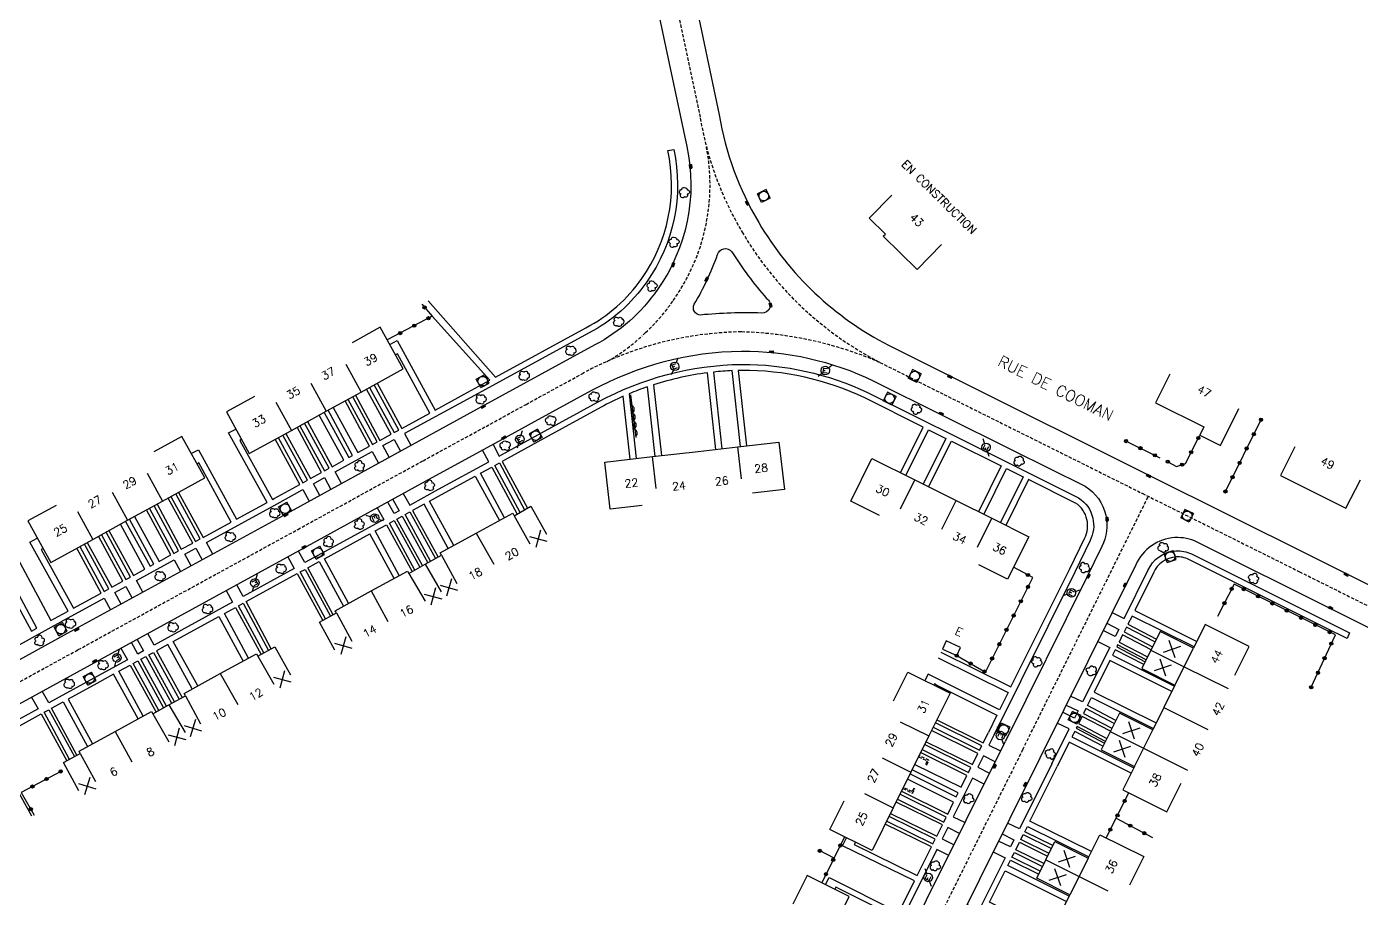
# Model space of a CAD drawing. Header units: millimetres. Extents: x 151000 to 152000, y 127000 to 128000.
# Drawn here: x 151630.2 to 151838.6, y 127396.4 to 127532.5 of the extents above; entities that cross this region are included whole.
import ezdxf
from ezdxf.enums import TextEntityAlignment as Align

# ---------------------------------------------------------------- set-up
doc = ezdxf.new("R2010")
doc.units = ezdxf.units.MM
doc.linetypes.add('DASHED', pattern=[0.75, 0.5, -0.25])
doc.layers.get('0').update_dxf_attribs({"linetype": 'CONTINUOUS'})
for name, color, linetype in [('W0001', 6, 'DASHED'), ('W0008', 7, 'CONTINUOUS'), ('W0100', 7, 'CONTINUOUS'), ('W0112', 1, 'DASHED'), ('W0300', 7, 'CONTINUOUS'), ('W0310', 3, 'CONTINUOUS'), ('W0322', 7, 'CONTINUOUS'), ('W0334', 7, 'CONTINUOUS'), ('W0400', 7, 'CONTINUOUS'), ('W0420', 7, 'CONTINUOUS'), ('W0471', 7, 'CONTINUOUS'), ('W0984', 7, 'CONTINUOUS'), ('W0989', 7, 'CONTINUOUS'), ('W0991', 7, 'CONTINUOUS'), ('W1102', 7, 'CONTINUOUS')]:
    doc.layers.add(name, color=color, linetype=linetype)
doc.styles.get("Standard").update_dxf_attribs({"font": 'romans.shx', "width": 0.85})

# ---------------------------------------------------------------- blocks, each defined once
blk = doc.blocks.new('t322o')
at = {"color": 0, "linetype": 'Continuous'}
for radius in [0.25, 0.15]:
    blk.add_circle((0, 0), radius, dxfattribs=at)
blk = doc.blocks.new('t991o')
at = {"color": 0, "linetype": 'Continuous'}
for p, q in [((-1, 1), (1, -1)), ((-1, -1), (1, 1))]:
    blk.add_line(p, q, dxfattribs=at)
blk = doc.blocks.new('t310o')
at = {"color": 0, "linetype": 'Continuous'}
for centre, start, end in [((-0.5, 0.38), 216.8699, 323.1304), ((0.5, -0.37), 36.8699, 143.1303)]:
    blk.add_arc(centre, 0.625, start, end, dxfattribs=at)
blk = doc.blocks.new('T300')
for p, q in [((-0.8, 0.51), (-0.86, 0.34)), ((-0.86, 0.34), (-0.86, 0.17)), ((-0.86, 0.17), (-0.74, 0.06)), ((-0.69, 0.63), (-0.8, 0.51)), ((-0.8, -0.06), (-0.74, 0.06)), ((-0.74, 0.06), (-0.69, 0.11)), ((-0.57, 0.69), (-0.69, 0.63)), ((-0.46, 0.69), (-0.57, 0.69)), ((-0.29, 0.63), (-0.46, 0.69)), ((-0.29, 0.63), (-0.17, 0.74)), ((-0.23, 0.57), (-0.29, 0.63)), ((-0.17, 0.74), (-0.06, 0.8)), ((-0.06, 0.8), (0.06, 0.8)), ((0.06, 0.8), (0.23, 0.74)), ((0.23, 0.74), (0.34, 0.63)), ((0.34, 0.63), (0.4, 0.51)), ((0.46, 0.46), (0.34, 0.46)), ((0.4, 0.51), (0.4, 0.46)), ((0.57, 0.4), (0.46, 0.46)), ((0.57, 0.4), (0.69, 0.29)), ((0.69, 0.29), (0.74, 0.17)), ((0.74, 0.06), (0.69, -0.17)), ((0.74, 0.17), (0.74, 0.06)), ((-0.8, -0.17), (-0.8, -0.06)), ((-0.8, -0.23), (-0.8, -0.17)), ((-0.74, -0.34), (-0.8, -0.23)), ((-0.69, -0.4), (-0.74, -0.34)), ((-0.51, -0.46), (-0.69, -0.4)), ((-0.4, -0.46), (-0.51, -0.46)), ((-0.4, -0.46), (-0.34, -0.46)), ((-0.34, -0.46), (-0.34, -0.4)), ((-0.34, -0.51), (-0.34, -0.46)), ((-0.29, -0.63), (-0.34, -0.51)), ((-0.17, -0.74), (-0.29, -0.63)), ((-0.06, -0.8), (-0.17, -0.74)), ((0.06, -0.8), (-0.06, -0.8)), ((0.17, -0.74), (0.06, -0.8)), ((0.23, -0.69), (0.17, -0.74)), ((0.29, -0.46), (0.23, -0.46)), ((0.29, -0.63), (0.23, -0.69)), ((0.46, -0.4), (0.29, -0.46)), ((0.34, -0.51), (0.29, -0.63)), ((0.34, -0.51), (0.34, -0.46)), ((0.57, -0.34), (0.46, -0.4)), ((0.63, -0.29), (0.57, -0.34)), ((0.69, -0.17), (0.63, -0.29))]:
    blk.add_line(p, q)
blk = doc.blocks.new('T420')
for p, q in [((0.75, 0.75), (-0.75, 0.75)), ((-0.75, 0.75), (-0.75, -0.75)), ((0.75, 0.75), (0.75, -0.75)), ((0.75, -0.75), (-0.75, -0.75))]:
    blk.add_line(p, q)
blk.add_ellipse((0, 0), major_axis=(-0.53, 0.53), ratio=1, start_param=3.926991, end_param=10.210176)
blk = doc.blocks.new('T400')
for p, q in [((-0.15, 0.3), (0.15, 0.3)), ((-0.15, -0.25), (-0.15, 0.3)), ((-0.15, 0.15), (0.15, 0.15)), ((-0.15, 0), (0.15, 0)), ((0.15, 0.3), (0.15, -0.25)), ((-0.15, -0.15), (0.15, -0.15)), ((-0.15, -0.25), (-0.15, -0.3)), ((-0.15, -0.3), (0.15, -0.3)), ((0.15, -0.3), (0.15, -0.25))]:
    blk.add_line(p, q)
blk = doc.blocks.new('T471')
for p, q in [((-0.333334, 0.333334), (-0.333334, -0.333334)), ((-0.333334, 0.333334), (0.333334, 0.333334)), ((-0.333334, 0), (0, 0)), ((0.500001, 0.500001), (1.000002, 1.000002)), ((-0.500001, -0.500001), (-1.000002, -1.000002)), ((-0.333334, -0.333334), (0.333334, -0.333334))]:
    blk.add_line(p, q)
blk.add_ellipse((0, 0), major_axis=(0.471405, 0.471405), ratio=1, start_param=5.4977871438, end_param=11.780972451)

msp = doc.modelspace()

# ---------------------------------------------------------------- linework, layer by layer
at = {"layer": 'W0001'}
for points in [[(151731.41, 127537.18), (151735.42, 127518.16, 0.091609), (151741.96, 127500.38, 0.14175), (151763.48, 127480.06), (151773.46, 127475.06), (151804.42, 127459.63), (151828.97, 127447.4), (151851.75, 127436.04), (151873.54, 127425.18, -0.218128), (151880.25, 127417.22, -0.176275), (151880, 127408.79), (151876.66, 127401.62)], [(151736.38, 127513.73, -0.204423), (151731.21, 127489.73, -0.055618), (151726.88, 127484.72), (151726.28, 127484.16, -0.064264), (151720.86, 127480.22, 0.598891)], [(151521.55, 127371.04), (151554.33, 127389.17), (151572.02, 127398.88), (151597.68, 127412.97), (151638.29, 127435.23), (151672.58, 127453.99), (151692.14, 127464.72), (151701.97, 127470.08), (151708.21, 127473.5), (151717.07, 127478.35, -0.121656), (151741.82, 127484.83, -0.094121), (151763.48, 127480.06)], [(151785.77, 127419.64), (151766.89, 127381.75), (151759.85, 127367.61), (151750.22, 127348.11), (151731.76, 127310.85), (151713.75, 127274.5), (151707.21, 127261.26, 0.230988), (151706.88, 127246.45), (151714.07, 127232.04, 0.383471)]]:
    msp.add_lwpolyline(points, format="xyb", dxfattribs=at)
at = {"layer": 'W0001', "flags": 128}
msp.add_lwpolyline([(151785.77, 127419.64), (151805.38, 127459.15)], dxfattribs=at)
at = {"layer": 'W0008'}
for points in [[(151734.35, 127537.8), (151738.37, 127518.72, 0.091917), (151744.54, 127501.9, 0.141693), (151764.83, 127482.74), (151774.8, 127477.74), (151805.76, 127462.31), (151830.31, 127450.09), (151853.09, 127438.72), (151874.86, 127427.87, -0.216341), (151883.12, 127418.09, -0.176625), (151882.75, 127407.6), (151879.36, 127400.34)], [(151728.5, 127536.51), (151733.32, 127513.74, -0.210083), (151728.75, 127491.45, -0.123548), (151718.95, 127482.8), (151700.57, 127472.76), (151689.87, 127466.91), (151670.36, 127456.19), (151636.59, 127437.74), (151599.56, 127417.38), (151570.42, 127401.4), (151563.35, 127397.51), (151528.92, 127378.62, -0.202906), (151523.4, 127378, -0.193764), (151519.49, 127381.01), (151510.03, 127398.24)], [(151735.47, 127487.46, -0.55909), (151734.47, 127489.13, 0.051467), (151738.11, 127496.88, -0.623894), (151740.34, 127497.34, 0.038493), (151745.76, 127490.06, -0.790384), (151744.96, 127487.77, 0.030599), (151735.47, 127487.46)], [(151538.58, 127346.26), (151529.2, 127363.26, -0.154365), (151528.24, 127368.16, -0.242333), (151531.93, 127373.35), (151555.78, 127386.54), (151573.47, 127396.25), (151599.12, 127410.34), (151639.73, 127432.6), (151674.02, 127451.36), (151693.58, 127462.08), (151703.41, 127467.44), (151709.65, 127470.87), (151718.51, 127475.72, -0.121571), (151741.84, 127481.83, -0.11338), (151762.43, 127477.21), (151784.17, 127466.38), (151795.5, 127460.73, -0.205469), (151798.72, 127456.22, -0.1809), (151798.13, 127451.32), (151795.75, 127446.42), (151783.1, 127420.97)], [(151873.97, 127402.89), (151877.11, 127409.53, 0.23899), (151875.98, 127419.23, 0.11191), (151873, 127422.08), (151849.74, 127433.69), (151834.4, 127441.35), (151813.02, 127452.03, 0.126391), (151809.53, 127452.71, 0.282016), (151803.44, 127448.47), (151788.44, 127418.31)], [(151538.58, 127346.26), (151546.69, 127331.5), (151558.73, 127309.27, 0.395133), (151568.58, 127306.93), (151594.52, 127321.14), (151622.24, 127336.34), (151646.33, 127349.53, -0.027684), (151658.69, 127355.74, 0.461977), (151660.53, 127361.69), (151649.23, 127382.07), (151653.51, 127384.6), (151665.95, 127362.07, 0.315505), (151670.44, 127359.97), (151674.28, 127361.1, -0.173929), (151743.28, 127353.74, 0.434477), (151751.13, 127356.68), (151756.47, 127367.53), (151764.62, 127383.85), (151783.1, 127420.97)], [(151788.44, 127418.31), (151769.58, 127380.42), (151762.54, 127366.27), (151752.91, 127346.78), (151734.45, 127309.52), (151716.44, 127273.17), (151709.89, 127259.91, 0.230611), (151709.59, 127247.75), (151712.72, 127241.47, 0.377044), (151720.74, 127238.72), (151734.42, 127245.54), (151746.22, 127251.43, 0.052324), (151776.86, 127270.39, 0.039061), (151803.37, 127292.38, 0.02352), (151827.33, 127319.23, 0.046083), (151850.97, 127354.96, 0.021509), (151862.5, 127378.88), (151873.97, 127402.89)]]:
    msp.add_lwpolyline(points, format="xyb", dxfattribs=at)
at = {"layer": 'W0100'}
for points in [[(151773.1, 127498.46), (151769.26, 127494.56), (151764, 127499.74), (151764.34, 127500.08), (151761.8, 127502.58), (151765.31, 127506.14)], [(151665.83, 127474.75), (151661.45, 127472.35), (151665, 127465.85), (151671.57, 127469.45), (151677, 127472.45), (151682.46, 127475.42), (151689.03, 127479.06), (151685.45, 127485.54), (151681.07, 127483.12)], [(151808.74, 127478.21), (151806.51, 127473.73), (151814.05, 127469.99), (151813.41, 127468.7), (151816.63, 127467.11), (151819.49, 127472.87)], [(151634.84, 127457.73), (151630.45, 127455.33), (151634.01, 127448.83), (151640.58, 127452.43), (151646.01, 127455.42), (151651.46, 127458.4), (151658.04, 127462.04), (151654.45, 127468.52), (151650.08, 127466.1)], [(151726.33, 127457.71), (151721.37, 127457.14), (151720.52, 127464.5), (151727.96, 127465.35), (151735.11, 127466.16), (151741.3, 127466.87), (151747.7, 127467.61), (151748.55, 127460.24), (151743.58, 127459.67)], [(151828.25, 127466.9), (151826.01, 127462.43), (151836.23, 127457.29), (151838.48, 127461.76)], [(151763.39, 127456.18), (151758.91, 127458.41), (151762.21, 127465.04), (151768.91, 127461.71), (151775.36, 127458.5), (151780.93, 127455.73), (151786.7, 127452.86), (151783.41, 127446.22), (151778.93, 127448.45)], [(151818.91, 127431.24), (151821.13, 127435.72), (151814.24, 127439.13), (151812.42, 127435.46), (151807.21, 127438.04), (151804.35, 127432.27), (151809.54, 127429.68), (151806.07, 127422.73), (151800.87, 127425.32), (151798.02, 127419.6), (151803.22, 127417), (151801.39, 127413.34), (151808.26, 127409.91), (151810.5, 127414.38)], [(151765.6, 127427.24), (151767.84, 127431.71), (151774.42, 127428.42), (151771.11, 127421.76), (151768.31, 127416.13), (151765.56, 127410.56), (151762.24, 127403.87), (151755.66, 127407.16), (151757.89, 127411.63)], [(151794.06, 127381.58), (151791.84, 127377.1), (151784.96, 127380.5), (151786.81, 127384.22), (151781.61, 127386.79), (151783.04, 127389.66), (151784.46, 127392.53), (151789.65, 127389.95), (151791.4, 127393.46), (151793.14, 127396.97), (151787.95, 127399.54), (151789.37, 127402.41), (151790.79, 127405.28), (151795.98, 127402.7), (151797.8, 127406.35), (151804.68, 127402.95), (151802.46, 127398.47)], [(151742.15, 127379.92), (151739.91, 127375.45), (151746.5, 127372.16), (151749.85, 127378.88), (151752.61, 127384.46), (151755.4, 127390.08), (151758.69, 127396.7), (151752.1, 127399.99), (151749.87, 127395.52)]]:
    msp.add_lwpolyline(points, dxfattribs=at)
at = {"layer": 'W0100', "flags": 128}
for points in [[(151678.37, 127435.14), (151675.98, 127439.54), (151678.6, 127440.96), (151678.41, 127441.3), (151684.05, 127444.41), (151689.73, 127447.5), (151689.94, 127447.12), (151692.45, 127448.57), (151695.01, 127449.96), (151694.81, 127450.32), (151700.45, 127453.42), (151706.13, 127456.51), (151706.34, 127456.12), (151708.95, 127457.6), (151711.42, 127453.26)], [(151638.39, 127413.21), (151636, 127417.6), (151638.62, 127419.03), (151638.43, 127419.37), (151644.06, 127422.48), (151649.74, 127425.57), (151649.95, 127425.19), (151652.46, 127426.64), (151655.02, 127428.03), (151654.83, 127428.39), (151660.46, 127431.49), (151666.15, 127434.58), (151666.36, 127434.19), (151668.97, 127435.67), (151671.44, 127431.32)]]:
    msp.add_lwpolyline(points, dxfattribs=at)
at = {"layer": 'W0100'}
msp.add_lwpolyline([(151775.46, 127434.3), (151776.05, 127435.59), (151773.82, 127436.61), (151773.23, 127435.31)], close=True, dxfattribs=at)
at = {"layer": 'W0112'}
for points in [[(151769.5, 127418.52), (151770.86, 127417.87), (151770.61, 127417.35), (151770.79, 127417.26), (151770.79, 127417.26), (151771.12, 127417.96), (151769.59, 127418.7)], [(151767.05, 127413.56), (151768.57, 127412.81), (151768.92, 127413.49), (151768.74, 127413.58), (151768.48, 127413.08), (151767.14, 127413.74)]]:
    msp.add_lwpolyline(points, dxfattribs=at)
at = {"layer": 'W0310'}
msp.add_lwpolyline([(151725.42, 127468.33), (151724.6, 127475.01)], dxfattribs=at)
at = {"layer": 'W0322'}
for points in [[(151691.93, 127489.13), (151693.58, 127487.26), (151686.53, 127483.59)], [(151817.42, 127459.91), (151822.98, 127471.14)], [(151808.41, 127464.56), (151809.8, 127463.82), (151811.2, 127464.29), (151813.41, 127468.7)], [(151801.9, 127467.78), (151807.17, 127465.17)], [(151775.46, 127434.3), (151779.93, 127431.74), (151787.32, 127446.47), (151784.34, 127448.09)], [(151830.81, 127429.35), (151834.58, 127437.52), (151818.76, 127445.44), (151816.19, 127440.4)], [(151635.56, 127416.22), (151629.39, 127412.95), (151631.41, 127409.42)], [(151800.35, 127408.95), (151806.02, 127405.89)], [(151756.3, 127402.68), (151754.02, 127403.86)]]:
    msp.add_lwpolyline(points, dxfattribs=at)
at = {"layer": 'W0322', "flags": 128}
for points in [[(151798.8, 127405.86), (151802.31, 127412.88)], [(151757.96, 127406.01), (151754.39, 127398.85)]]:
    msp.add_lwpolyline(points, dxfattribs=at)
at = {"layer": 'W0334'}
for points in [[(151692.91, 127489.67), (151703.43, 127477.75), (151717.54, 127485.46, 0.124128), (151726.28, 127493.17, 0.21036), (151730.37, 127513.11), (151731.29, 127513.31, -0.210267), (151727.05, 127492.63, -0.123934), (151717.98, 127484.63), (151699.57, 127474.57), (151689.26, 127468.94), (151690.25, 127467.12)], [(151703.07, 127467.26), (151704.04, 127465.43), (151704.4, 127465.63), (151710.65, 127469.06), (151719.5, 127473.9, -0.121505), (151741.86, 127479.76, -0.113238), (151761.52, 127475.35), (151783.25, 127464.53), (151794.49, 127458.92, -0.202702), (151796.7, 127455.76, -0.183362), (151796.28, 127452.25), (151793.89, 127447.34), (151781.24, 127421.89)], [(151741.68, 127466.92), (151740.39, 127478.78, 0.015487), (151737.46, 127478.55), (151738.8, 127466.58)], [(151766.69, 127462.82), (151770.22, 127469.97), (151761.1, 127474.51, 0.113171), (151741.87, 127478.82, 0.002919), (151741.32, 127478.81), (151742.64, 127467.02)], [(151737.85, 127466.47), (151736.54, 127478.44, 0.045739), (151728.1, 127476.56), (151729.34, 127465.51)], [(151724.48, 127464.95), (151723.4, 127474.78, 0.020341), (151719.95, 127473.08), (151711.1, 127468.23), (151704.85, 127464.8), (151704.5, 127464.61), (151708.43, 127457.3)], [(151728.38, 127465.4), (151727.19, 127476.26, 0.01636), (151724.3, 127475.16), (151725.43, 127465.06)], [(151773, 127434.85), (151783.93, 127429.41), (151793.05, 127447.75), (151795.45, 127452.67, 0.185197), (151795.78, 127455.54, 0.200927), (151794.03, 127458.1), (151786.68, 127461.77), (151783.13, 127454.63)], [(151799.74, 127441.03), (151801.59, 127440.09), (151805.32, 127447.6, -0.284531), (151809.65, 127450.64, -0.125453), (151812.12, 127450.17), (151833.47, 127439.5), (151836.81, 127437.83), (151836.41, 127436.98), (151833.05, 127438.66), (151811.71, 127449.32, 0.124813), (151809.71, 127449.71, 0.286261), (151806.18, 127447.2), (151803.25, 127441.33), (151812.94, 127436.52)]]:
    msp.add_lwpolyline(points, format="xyb", dxfattribs=at)
for points in [[(151686.93, 127482.86), (151688.07, 127483.46), (151694.01, 127472.6), (151699.12, 127475.4), (151702.55, 127477.27), (151693.58, 127487.26)], [(151684.96, 127476.81), (151688.8, 127469.76), (151693.18, 127472.15), (151688.13, 127481.39), (151687.84, 127481.22)], [(151683.78, 127476.15), (151687.63, 127469.11), (151688.35, 127469.51), (151684.52, 127476.56)], [(151680.4, 127474.3), (151684.23, 127467.25), (151684.97, 127467.65), (151681.16, 127474.71)], [(151681.61, 127474.96), (151685.4, 127467.89), (151687.18, 127468.87), (151683.32, 127475.9)], [(151676.67, 127472.26), (151680.56, 127465.23), (151681.13, 127465.54), (151677.3, 127472.61)], [(151678.09, 127473.04), (151681.95, 127465.99), (151683.78, 127467), (151679.97, 127474.06)], [(151672.91, 127470.18), (151676.75, 127463.13), (151677.47, 127463.53), (151673.64, 127470.59)], [(151674.09, 127470.84), (151677.92, 127463.78), (151679.74, 127464.78), (151675.89, 127471.83)], [(151655.94, 127465.84), (151657.08, 127466.44), (151663, 127455.6), (151667.77, 127458.21), (151661.76, 127469.05), (151662.9, 127469.66)], [(151669.53, 127468.33), (151673.36, 127461.28), (151674.1, 127461.68), (151670.24, 127468.72)], [(151670.71, 127468.98), (151674.54, 127461.92), (151676.27, 127462.87), (151672.46, 127469.94)], [(151663.8, 127468.05), (151663.51, 127467.88), (151668.61, 127458.67), (151668.91, 127458.83), (151672.91, 127461.03), (151669.07, 127468.08)], [(151679.42, 127461.17), (151678.43, 127462.99), (151684.21, 127466.16), (151685.19, 127464.34)], [(151686.86, 127465.25), (151685.86, 127467.07), (151687.6, 127468.03), (151688.59, 127466.2)], [(151689.05, 127459.6), (151690.06, 127457.79), (151694.57, 127460.27), (151702.43, 127464.55), (151701.41, 127466.35)], [(151653.96, 127459.78), (151657.79, 127452.76), (151662.18, 127455.15), (151657.13, 127464.37), (151656.84, 127464.2)], [(151707.28, 127456.65), (151703.32, 127463.97), (151704.05, 127464.37), (151707.97, 127457.05)], [(151676, 127459.29), (151675.01, 127461.11), (151676.77, 127462.08), (151677.75, 127460.25)], [(151696.94, 127451.49), (151693.12, 127458.4), (151695.02, 127459.44), (151700.27, 127462.3), (151704.05, 127455.38)], [(151704.86, 127455.82), (151701.11, 127462.76), (151702.85, 127463.71), (151706.84, 127456.4)], [(151659.3, 127450.15), (151658.3, 127451.97), (151669.36, 127458.01), (151673.35, 127460.2), (151674.33, 127458.38)], [(151650.62, 127457.94), (151654.39, 127450.9), (151656.17, 127451.87), (151652.32, 127458.88)], [(151652.78, 127459.13), (151656.62, 127452.12), (151657.34, 127452.51), (151653.52, 127459.54)], [(151687.4, 127458.69), (151688.41, 127456.88), (151687.64, 127456.47), (151686.63, 127458.27)], [(151696.08, 127451.02), (151692.29, 127457.94), (151690.5, 127456.96), (151694.49, 127449.68)], [(151647.1, 127456.02), (151650.93, 127449.01), (151652.76, 127450.01), (151648.97, 127457.04)], [(151649.41, 127457.28), (151653.22, 127450.26), (151653.96, 127450.66), (151650.16, 127457.69)], [(151684.98, 127457.37), (151685.99, 127455.56), (151675.02, 127449.54), (151673.68, 127448.81), (151672.68, 127450.62)], [(151692.05, 127448.34), (151688.06, 127455.62), (151688.87, 127456.07), (151692.87, 127448.8)], [(151693.31, 127449.04), (151689.33, 127456.32), (151690.06, 127456.72), (151694.06, 127449.45)], [(151643.09, 127453.81), (151646.9, 127446.8), (151648.72, 127447.8), (151644.89, 127454.81)], [(151645.67, 127455.24), (151649.54, 127448.25), (151650.11, 127448.56), (151646.31, 127455.59)], [(151688.43, 127446.79), (151684.66, 127453.76), (151686.43, 127454.73), (151690.43, 127447.41)], [(151690.87, 127447.66), (151686.89, 127454.99), (151687.62, 127455.39), (151691.61, 127448.08)], [(151623.99, 127448.26), (151625.13, 127448.86), (151631.01, 127438.11), (151631.83, 127438.56), (151624.57, 127452.09)], [(151626.76, 127453.29), (151634.01, 127439.76), (151635.14, 127440.38), (151636.73, 127441.25), (151630.76, 127452.03), (151631.9, 127452.63)], [(151638.53, 127451.31), (151642.34, 127444.31), (151643.07, 127444.71), (151639.25, 127451.7)], [(151639.71, 127451.95), (151643.52, 127444.96), (151645.25, 127445.9), (151641.47, 127452.92)], [(151641.91, 127453.16), (151645.72, 127446.16), (151646.44, 127446.56), (151642.65, 127453.57)], [(151680.51, 127442.46), (151676.75, 127449.42), (151683.82, 127453.3)], [(151687.61, 127446.35), (151683.82, 127453.3)], [(151632.8, 127451.03), (151632.52, 127450.85), (151637.57, 127441.71), (151641.88, 127444.06), (151638.08, 127451.06)], [(151655.95, 127448.32), (151654.95, 127450.14), (151656.64, 127451.06), (151657.63, 127449.24)], [(151671.02, 127449.71), (151672.03, 127447.91), (151664.05, 127443.54), (151663.04, 127445.35)], [(151648.37, 127444.18), (151647.38, 127446), (151653.29, 127449.23), (151654.28, 127447.41)], [(151676.92, 127440.05), (151672.97, 127447.35), (151673.71, 127447.76), (151677.69, 127440.46)], [(151678.09, 127440.68), (151674.14, 127447.99), (151675.47, 127448.72), (151675.94, 127448.98), (151679.71, 127442.02)], [(151668.44, 127435.37), (151664.5, 127442.72), (151672.5, 127447.1), (151676.48, 127439.8)], [(151627.26, 127432.61), (151626.26, 127434.43), (151635.59, 127439.56), (151642.35, 127443.25), (151643.33, 127441.43)], [(151645, 127442.34), (151644.01, 127444.16), (151645.72, 127445.09), (151646.7, 127443.27)], [(151661.38, 127444.44), (151662.39, 127442.63), (151650.16, 127435.94), (151649.15, 127437.75)], [(151664.88, 127433.89), (151661.11, 127440.86), (151662.85, 127441.81), (151666.85, 127434.47)], [(151667.29, 127434.72), (151663.32, 127442.07), (151664.05, 127442.47), (151667.98, 127435.11)], [(151656.95, 127429.56), (151653.12, 127436.49), (151660.27, 127440.4), (151664.07, 127433.45)], [(151798.91, 127439.34), (151800.75, 127438.4), (151800.19, 127437.28), (151798.35, 127438.22)], [(151812.52, 127435.67), (151802.83, 127440.48), (151802.2, 127439.21), (151806.64, 127436.88)], [(151805.81, 127435.22), (151801.37, 127437.54), (151800.82, 127436.42), (151805.25, 127434.09)], [(151806.41, 127436.43), (151801.97, 127438.75), (151801.6, 127438.01), (151806.04, 127435.67)], [(151644.96, 127435.46), (151645.97, 127433.65), (151640.73, 127430.78), (151633.68, 127426.92), (151632.67, 127428.73)], [(151647.5, 127436.84), (151648.51, 127435.04), (151647.62, 127434.55), (151646.61, 127436.36)], [(151656.1, 127429.09), (151652.29, 127436.03), (151650.5, 127435.06), (151654.5, 127427.75)], [(151797.5, 127436.52), (151799.35, 127435.59), (151795.12, 127427.08), (151793.25, 127427.98)], [(151805.03, 127433.64), (151800.58, 127435.96), (151800.44, 127435.67), (151804.88, 127433.34)], [(151648.45, 127424.86), (151644.65, 127431.86), (151646.43, 127432.83), (151650.45, 127425.47)], [(151650.89, 127425.73), (151646.89, 127433.08), (151647.62, 127433.48), (151651.62, 127426.15)], [(151652.06, 127426.41), (151648.06, 127433.72), (151648.87, 127434.17), (151652.88, 127426.87)], [(151653.32, 127427.11), (151649.33, 127434.42), (151650.06, 127434.81), (151654.07, 127427.51)], [(151772.56, 127433.95), (151783.5, 127428.54), (151782.16, 127425.85), (151772.67, 127430.57)], [(151647.63, 127424.42), (151643.82, 127431.4), (151641.18, 127429.96), (151636.74, 127427.52), (151640.52, 127420.53)], [(151772.26, 127429.74), (151781.73, 127424.99), (151780.4, 127422.31)], [(151631.02, 127427.82), (151632.03, 127426.01), (151600.12, 127408.52), (151574.46, 127394.44), (151559.29, 127386.07), (151532.67, 127371.44), (151530.85, 127364.68), (151540.35, 127347.24)], [(151638.1, 127418.75), (151634.13, 127426.09), (151635.93, 127427.08), (151639.73, 127420.09)], [(151792.56, 127426.58), (151794.43, 127425.68), (151793.87, 127424.56), (151792, 127425.46)], [(151631.07, 127409.24), (151624.59, 127420.86), (151632.5, 127425.2), (151636.49, 127417.87)], [(151636.94, 127418.11), (151632.96, 127425.45), (151633.71, 127425.86), (151637.71, 127418.53)], [(151799.46, 127422.51), (151795.04, 127424.81), (151794.49, 127423.7), (151798.9, 127421.37)], [(151800.06, 127423.71), (151795.64, 127426.02), (151795.27, 127425.28), (151799.69, 127422.96)], [(151770.67, 127420.86), (151777.9, 127417.28), (151778.77, 127419.04), (151771.54, 127422.63)], [(151771.78, 127423.11), (151779.01, 127419.52), (151779.36, 127420.23), (151772.13, 127423.81)], [(151772.37, 127424.29), (151779.6, 127420.71), (151780.4, 127422.31)], [(151790.3, 127417.39), (151793.02, 127422.86), (151791.16, 127423.76)], [(151798.67, 127420.92), (151794.25, 127423.23), (151794.11, 127422.95), (151798.53, 127420.62)], [(151770.06, 127419.63), (151777.28, 127416.05), (151777.67, 127416.82), (151770.44, 127420.41)], [(151781.24, 127421.89), (151780.47, 127420.34), (151782.32, 127419.42)], [(151802.7, 127415.97), (151793.04, 127420.8), (151791.14, 127416.97)], [(151768.91, 127417.33), (151776.14, 127413.75), (151777.06, 127415.59), (151769.83, 127419.18)], [(151781.48, 127417.72), (151779.63, 127418.64), (151778.75, 127416.88), (151780.6, 127415.96)], [(151768.17, 127415.84), (151775.4, 127412.25), (151775.71, 127412.89), (151768.49, 127416.47)], [(151790.3, 127417.39), (151785.25, 127407.25), (151783.4, 127408.17)], [(151796.48, 127403.71), (151786.9, 127408.47), (151791.14, 127416.97)], [(151766.83, 127413.12), (151774.05, 127409.54), (151774.98, 127411.41), (151767.76, 127415)], [(151779.75, 127414.25), (151777.9, 127415.17), (151774.9, 127409.15), (151776.76, 127408.23)], [(151766.23, 127411.9), (151773.44, 127408.32), (151773.81, 127409.07), (151766.6, 127412.65)], [(151765.13, 127409.67), (151772.34, 127406.1), (151773.22, 127407.87), (151766, 127411.45)], [(151759.64, 127405.17), (151759.46, 127404.81), (151769.3, 127399.99), (151771.51, 127404.43), (151764.3, 127408.01)], [(151764.53, 127408.48), (151771.74, 127404.9), (151772.1, 127405.63), (151764.89, 127409.21)], [(151754.98, 127398.56), (151755.53, 127399.67), (151766.43, 127394.23), (151768.87, 127399.14), (151757.64, 127404.62), (151758.23, 127405.87)], [(151775.91, 127406.54), (151774.06, 127407.45), (151773.19, 127405.71), (151775.04, 127404.79)], [(151782.55, 127406.47), (151784.4, 127405.56), (151783.84, 127404.43), (151781.99, 127405.35)], [(151789.88, 127403.44), (151785.48, 127405.62), (151785.86, 127406.39), (151790.26, 127404.21)], [(151790.47, 127404.64), (151786.08, 127406.82), (151786.49, 127407.65), (151796.08, 127402.9)], [(151774.21, 127403.11), (151772.35, 127404.02), (151764.67, 127388.57), (151766.51, 127387.65)], [(151781.16, 127403.68), (151783.01, 127402.76), (151778.91, 127394.53), (151777.06, 127395.45)], [(151789.08, 127401.83), (151784.68, 127404.01), (151785.25, 127405.17), (151789.65, 127402.99)], [(151793.04, 127396.77), (151783.44, 127401.54), (151783.85, 127402.36), (151788.26, 127400.17)], [(151788.5, 127400.65), (151784.09, 127402.83), (151784.46, 127403.57), (151788.86, 127401.39)], [(151790.19, 127391.03), (151780.58, 127395.8), (151783.02, 127400.69), (151792.62, 127395.93)], [(151756.89, 127393.08), (151764.08, 127389.51), (151766.04, 127393.44), (151756.57, 127398.17), (151756.41, 127397.84)]]:
    msp.add_lwpolyline(points, dxfattribs=at)
at = {"layer": 'W0334', "flags": 128}
for points in [[(151767.52, 127462.4), (151771.05, 127469.55), (151773.76, 127468.21), (151770.2, 127461.07)], [(151771.06, 127460.64), (151774.62, 127467.78), (151782.39, 127463.91), (151778.84, 127456.76)], [(151779.71, 127456.34), (151783.25, 127463.48), (151785.83, 127462.19), (151782.28, 127455.06)], [(151804.66, 127432.89), (151800.21, 127435.21), (151799.79, 127434.35), (151809.46, 127429.53)], [(151809.04, 127428.69), (151799.37, 127433.52), (151796.93, 127428.61), (151806.6, 127423.79)], [(151772.67, 127430.57), (151770.99, 127431.41), (151770.49, 127430.39)], [(151772.26, 127429.74), (151771.98, 127429.87), (151771.89, 127429.69)], [(151800.29, 127424.16), (151795.87, 127426.49), (151796.51, 127427.76), (151806.18, 127422.94)], [(151798.3, 127420.17), (151793.88, 127422.48), (151793.46, 127421.64), (151803.12, 127416.81)]]:
    msp.add_lwpolyline(points, dxfattribs=at)
at = {"layer": 'W1102'}
for p, q in [((151680.06, 127479.81), (151682.46, 127475.42)), ((151674.59, 127476.82), (151677, 127472.45)), ((151669.17, 127473.84), (151671.57, 127469.45)), ((151741.87, 127461.9), (151741.3, 127466.87)), ((151728.52, 127460.38), (151727.96, 127465.35)), ((151649.06, 127462.79), (151651.46, 127458.4)), ((151766.68, 127457.23), (151768.91, 127461.71)), ((151643.59, 127459.8), (151646.01, 127455.42)), ((151773.12, 127454.02), (151775.36, 127458.5)), ((151638.18, 127456.81), (151640.58, 127452.43)), ((151778.71, 127451.25), (151780.93, 127455.73)), ((151766.64, 127423.98), (151771.11, 127421.76)), ((151763.84, 127418.35), (151768.31, 127416.13)), ((151761.08, 127412.77), (151765.56, 127410.56))]:
    msp.add_line(p, q, dxfattribs=at)
at = {"layer": 'W1102', "flags": 128}
for points in [[(151706.34, 127456.12), (151708.81, 127451.77)], [(151700.45, 127453.42), (151703.2, 127448.58)], [(151695.01, 127449.96), (151697.39, 127445.57)], [(151692.45, 127448.57), (151694.96, 127444.25)], [(151689.94, 127447.12), (151692.44, 127442.79)], [(151684.05, 127444.41), (151686.64, 127439.64)], [(151678.6, 127440.96), (151680.99, 127436.57)], [(151805.78, 127435.16), (151810.98, 127432.57)], [(151809.54, 127429.68), (151812.42, 127435.46)], [(151666.36, 127434.19), (151668.83, 127429.84)], [(151660.46, 127431.49), (151663.21, 127426.65)], [(151810.98, 127432.57), (151817.85, 127429.15)], [(151652.46, 127426.64), (151654.97, 127422.31)], [(151655.02, 127428.03), (151657.41, 127423.64)], [(151649.95, 127425.19), (151652.46, 127420.86)], [(151807.8, 127426.2), (151814.68, 127422.78)], [(151644.06, 127422.48), (151646.65, 127417.71)], [(151799.44, 127422.46), (151804.64, 127419.87)], [(151803.22, 127417), (151806.07, 127422.73)], [(151638.62, 127419.03), (151641, 127414.63)], [(151804.64, 127419.87), (151811.52, 127416.43)], [(151789.37, 127402.41), (151794.56, 127399.83), (151799.04, 127397.61)], [(151795.98, 127402.7), (151794.56, 127399.83), (151793.14, 127396.97)]]:
    msp.add_lwpolyline(points, dxfattribs=at)

# ---------------------------------------------------------------- block references
at = {"layer": 'W0300'}
for p, rotation in [((151732.96, 127506.64), 90.4964595966902), ((151731.33, 127498.89), 90.4964595966902), ((151727.91, 127492.03), 90.4964595966902), ((151722.57, 127486.4), 213.836461986625), ((151715.11, 127481.9), 213.836461986625), ((151707.83, 127477.98), 213.836461986625), ((151701.09, 127474.31), 213.836461986625), ((151718.95, 127474.71), 28.2972656406414), ((151769.2, 127472.7), 341.818797069944), ((151712.17, 127470.97), 28.2972656406414), ((151705.05, 127467.05), 28.2972656406414), ((151682.2, 127463.77), 299.136516745171), ((151785.27, 127464.69), 63.7286980357084), ((151693.14, 127460.73), 299.579756280493), ((151668.88, 127456.54), 208.743740610948), ((151682.18, 127454.68), 299.136516745171), ((151661.94, 127452.83), 208.743740610948), ((151677.36, 127451.94), 299.136516745171), ((151807.62, 127451.19), 198.175888284592), ((151650.99, 127446.71), 208.743740610948), ((151669.87, 127447.86), 208.743740610948), ((151795.45, 127447.94), 333.559737635496), ((151821.77, 127446.42), 153.381048764011), ((151658.39, 127441.58), 208.743740610948), ((151636.99, 127439.31), 208.649545112361), ((151653.01, 127438.74), 208.743740610948), ((151632.24, 127436.52), 298.175286820228), ((151642.07, 127432.83), 208.743740610948), ((151788, 127433.26), 333.559737635496), ((151796.44, 127431.87), 243.635242603642), ((151636.79, 127429.91), 208.743740610948), ((151790.04, 127419.03), 154.325729122367), ((151777.37, 127412.01), 63.64088656609589), ((151786.46, 127412.2), 63.64088656609589), ((151772.17, 127401.52), 63.64088656609589)]:
    msp.add_blockref('T300', p, dxfattribs=dict(at, rotation=rotation))
at = {"layer": 'W0310', "rotation": 97.05325623289605}
for p in [(151724.81, 127473.29), (151724.96, 127472.05), (151725.12, 127470.81), (151725.27, 127469.57)]:
    msp.add_blockref('t310o', p, dxfattribs=at)
at = {"layer": 'W0322'}
for p, rotation in [((151692.37, 127488.64), 311.417759859472), ((151692.99, 127486.96), 207.544061820149), ((151688.56, 127484.64), 207.544061820149), ((151690.77, 127485.8), 207.544061820149), ((151822.96, 127471.11), 63.6916803565959), ((151813.19, 127468.26), 63.4318352883466), ((151821.85, 127468.87), 63.6916803565959), ((151801.9, 127467.78), 333.726673231895), ((151804.15, 127466.67), 333.726673231895), ((151812.07, 127466.03), 63.4318352883466), ((151820.74, 127466.63), 63.6916803565959), ((151806.39, 127465.56), 333.726673231895), ((151808.41, 127464.56), 331.800912747818), ((151810.67, 127464.11), 18.6540097187964), ((151819.64, 127464.39), 63.6916803565959), ((151818.53, 127462.15), 63.6916803565959), ((151817.42, 127459.91), 63.6916803565959), ((151786.56, 127446.89), 151.552092193832), ((151786.59, 127445.02), 63.347274349409), ((151818.39, 127444.72), 242.9828624778021), ((151820.27, 127444.68), 153.404250210705), ((151822.51, 127443.56), 153.404250210705), ((151785.47, 127442.78), 63.347274349409), ((151817.26, 127442.49), 242.9828624778021), ((151824.74, 127442.44), 153.404250210705), ((151826.98, 127441.32), 153.404250210705), ((151784.35, 127440.55), 63.347274349409), ((151829.21, 127440.2), 153.404250210705), ((151831.45, 127439.09), 153.404250210705), ((151783.23, 127438.31), 63.347274349409), ((151833.69, 127437.97), 153.404250210705), ((151782.11, 127436.08), 63.347274349409), ((151833.95, 127436.16), 65.2064479057536), ((151775.46, 127434.3), 330.225429984709), ((151777.63, 127433.06), 330.225429984709), ((151780.98, 127433.85), 63.347274349409), ((151832.9, 127433.89), 65.2064479057536), ((151779.8, 127431.82), 330.225429984709), ((151831.86, 127431.62), 65.2064479057536), ((151830.81, 127429.35), 65.2064479057536), ((151635.56, 127416.22), 207.922523976007), ((151631.14, 127413.87), 207.922523976007), ((151633.35, 127415.04), 207.922523976007), ((151630.89, 127410.33), 299.803453510301), ((151801.68, 127411.6), 63.4391179507324), ((151800.56, 127409.37), 63.4391179507324), ((151802.55, 127407.76), 331.69357129902), ((151799.44, 127407.13), 63.4391179507324), ((151804.75, 127406.58), 331.69357129902), ((151754.08, 127403.83), 152.657834841487), ((151757.29, 127404.67), 243.4601827930192), ((151756.18, 127402.43), 243.4601827930192), ((151755.06, 127400.19), 243.4601827930192)]:
    msp.add_blockref('t322o', p, dxfattribs=dict(at, rotation=rotation))
at = {"layer": 'W0400'}
for p, rotation in [((151733.91, 127510.66), 4.936093445170044), ((151742.75, 127504.93), 25.89844616542097), ((151731.18, 127495.31), 341.207427355161), ((151736.42, 127493.01), 151.6927794131728), ((151746.39, 127489.02), 18.73384812412199), ((151746.55, 127481.71), 84.75597762647602), ((151774.4, 127477.83), 63.36622297383006), ((151701.52, 127473.15), 298.644186933447), ((151773.06, 127472.05), 63.36622297383006), ((151704.77, 127468.32), 118.7639308246757), ((151805.44, 127462.36), 63.516508649039), ((151670.69, 127456.27), 298.775721138517), ((151798.94, 127455.61), 3.362742021369032), ((151673.55, 127451.22), 298.775721138517), ((151796.02, 127446.72), 334.024587325194), ((151801.75, 127445.34), 334.024587325194), ((151836.3, 127446.94), 63.47903596314698), ((151833.86, 127441.73), 63.47903596314698), ((151638.03, 127438.36), 298.685761807516), ((151640.85, 127433.4), 298.685761807516), ((151781.36, 127417), 153.6502860649846), ((151786.18, 127414.17), 153.6502860649846)]:
    msp.add_blockref('T400', p, dxfattribs=dict(at, rotation=rotation))
at = {"layer": 'W0420'}
for p, rotation in [((151745.34, 127506.02), 295.898446165421), ((151768.91, 127477.94), 333.36622297383), ((151701.46, 127477.14), 208.644186933447), ((151764.99, 127474.41), 333.36622297383), ((151709.72, 127468.64), 28.7639308246757), ((151670.59, 127457.23), 208.775721138517), ((151811.44, 127456.12), 333.516508649039), ((151675.72, 127450.36), 208.775721138517), ((151808.79, 127449.76), 198.175888284592), ((151635.56, 127438.43), 208.685761807516), ((151640.08, 127430.72), 208.685761807516), ((151793.86, 127424.59), 243.537180277036), ((151782.8, 127422.77), 243.567104018982)]:
    msp.add_blockref('T420', p, dxfattribs=dict(at, rotation=rotation))
at = {"layer": 'W0471'}
for p, rotation in [((151731.43, 127479.45), 22.7644593936753), ((151754.94, 127478.79), 354.755977626476), ((151707.25, 127468.06), 28.7639308246757), ((151780.03, 127466.79), 63.7286980357084), ((151684.59, 127455.76), 299.136516745171), ((151665.87, 127445.64), 208.743740610948), ((151793.36, 127444.1), 333.559737635496), ((151644.33, 127433.95), 208.743740610948), ((151782.29, 127421.82), 243.567104018982), ((151771, 127399.67), 63.64088656609589)]:
    msp.add_blockref('T471', p, dxfattribs=dict(at, rotation=rotation))
at = {"layer": 'W0991'}
for p, rotation in [((151710.12, 127452.52), 299.5994359171008), ((151696.18, 127444.91), 298.4787007942691), ((151693.7, 127443.52), 300.0766743255795), ((151679.68, 127435.85), 298.5169439504992), ((151809.1, 127435.31), 63.63524260316881), ((151807.66, 127432.42), 63.63524260316881), ((151670.13, 127430.58), 299.5994359171008), ((151653.71, 127421.59), 300.0766743255795), ((151656.19, 127422.98), 298.4787007942691), ((151802.76, 127422.6), 63.537180277088), ((151801.33, 127419.73), 63.53718027696159), ((151639.69, 127413.92), 298.5169439504992), ((151792.67, 127402.55), 63.66538105048532), ((151791.25, 127399.69), 63.66538105023001)]:
    msp.add_blockref('t991o', p, dxfattribs=dict(at, rotation=rotation))

# ---------------------------------------------------------------- texts
at = {"layer": 'W0984'}
for s, rotation, p in [('EN CONSTRUCTION', 315.4153, (151772.72, 127505.87)), ('E', 335.567, (151775.82, 127438.04))]:
    msp.add_text(s, height=1.25, rotation=rotation, dxfattribs=at).set_placement(p, align=Align.MIDDLE)
at = {"layer": 'W0989'}
msp.add_text('RUE DE COOMAN', height=1.75, rotation=333.5097, dxfattribs=at).set_placement((151790.92, 127476.03), align=Align.MIDDLE)
at = {"layer": 'W0991'}
for s, rotation, p in [('43', 315.4153, (151769.21, 127502.3)), ('39', 28.6146, (151683.95, 127480.51)), ('37', 28.6159, (151677.32, 127478.32)), ('35', 28.907, (151671.88, 127475.33)), ('47', 333.6039, (151814.11, 127475.54)), ('33', 28.6805, (151666.51, 127470.9)), ('31', 28.6146, (151652.95, 127463.48)), ('28', 6.5534, (151744.92, 127463.56)), ('49', 333.3087, (151833.37, 127464.33)), ('29', 28.6159, (151646.33, 127461.29)), ('26', 6.5533, (151738.77, 127461.55)), ('22', 6.519, (151724.66, 127461.24)), ('24', 6.4671, (151732.1, 127460.79)), ('30', 333.5541, (151763.91, 127460.06)), ('27', 28.907, (151640.88, 127458.31)), ('32', 333.5022, (151769.9, 127455.63)), ('25', 28.6805, (151635.51, 127453.88)), ('34', 333.5884, (151775.92, 127452.64)), ('36', 333.5884, (151782.17, 127450.97)), ('20', 29.5994, (151706, 127450.18)), ('18', 27.455, (151700.3, 127447.08)), ('16', 28.5251, (151689.54, 127441.21)), ('14', 28.5251, (151683.81, 127438.1)), ('44', 63.5105, (151816.05, 127434.14)), ('12', 29.5994, (151666.02, 127428.25)), ('31', 63.6123, (151770.26, 127426.4)), ('42', 63.5105, (151816.27, 127425.96)), ('10', 27.455, (151660.31, 127425.14)), ('29', 63.5641, (151765.24, 127421.17)), ('40', 63.5839, (151813.1, 127419.6)), ('8', 28.5251, (151649.56, 127419.28)), ('6', 28.5251, (151643.83, 127416.17)), ('27', 63.7128, (151762.46, 127415.56)), ('38', 63.4391, (151806.45, 127414.89)), ('25', 63.7131, (151760.6, 127408.85)), ('36', 63.5991, (151799.62, 127401.39))]:
    msp.add_text(s, height=1.25, rotation=rotation, dxfattribs=at).set_placement(p, align=Align.MIDDLE)

doc.saveas('drawing.dxf')
